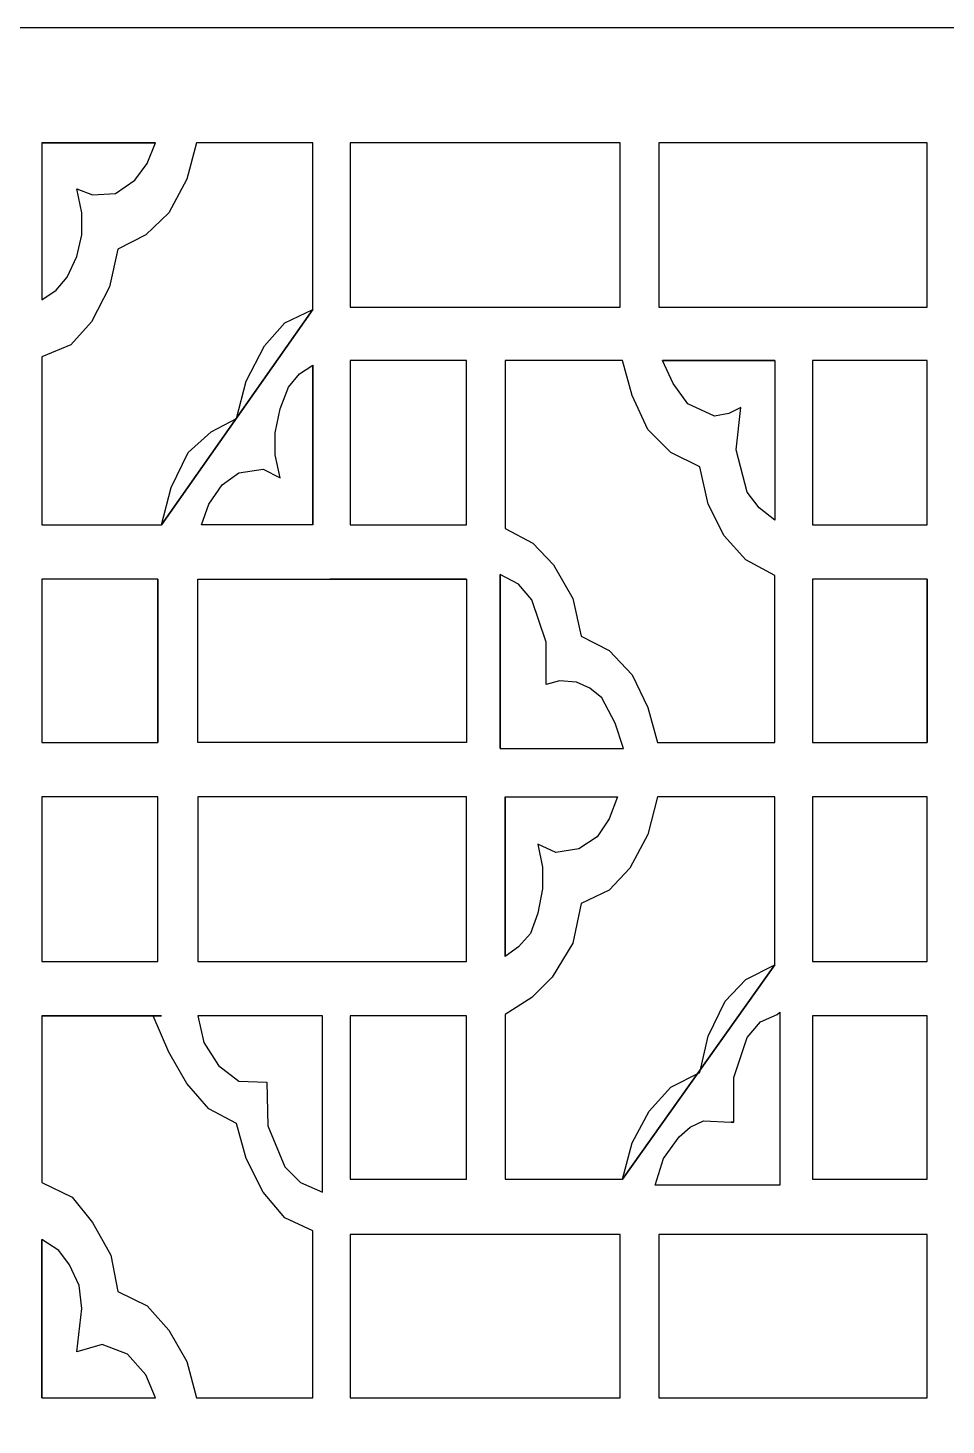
# Model space of a CAD drawing. Header units: centimetres. Extents: x 9.53 to 17.19, y 1.34 to 9.
# Drawn here: x 10.846 to 13.36, y 5.172 to 9.001 of the extents above; entities that cross this region are included whole.
import ezdxf

# ---------------------------------------------------------------- set-up
doc = ezdxf.new("R2010")
doc.units = ezdxf.units.CM
doc.header["$MEASUREMENT"] = 0
doc.layers.add('layer 1', color=7, linetype='Continuous')

msp = doc.modelspace()

# ---------------------------------------------------------------- linework, layer by layer
at = {"layer": 'layer 1', "color": 250, "lineweight": 30}
for points, knots in [([(17.19217, 9.00077), (17.19217, 9.00077), (17.19217, 1.34404), (17.19217, 1.34404), (17.19217, 1.34404), (17.19217, 1.34404), (9.53212, 1.34404), (9.53212, 1.34404), (9.53212, 1.34404), (9.53212, 1.34404), (9.53212, 9.00077), (9.53212, 9.00077), (9.53212, 9.00077), (9.53212, 9.00077), (17.19217, 9.00077), (17.19217, 9.00077)], [0, 0, 0, 0, 0.2, 0.2, 0.2, 0.2, 0.4, 0.4, 0.4, 0.4, 0.6, 0.6, 0.6, 0.6, 1, 1, 1, 1]), ([(11.2119, 7.63906), (11.2119, 7.63906), (10.88389, 7.63906), (10.88389, 7.63906), (10.88389, 7.63906), (10.88389, 7.63906), (10.88389, 8.09959), (10.88389, 8.09959), (10.88389, 8.09959), (10.88389, 8.09959), (10.96341, 8.13272), (10.96341, 8.13272), (10.96341, 8.13272), (10.96341, 8.13272), (11.01973, 8.19567), (11.01973, 8.19567), (11.01973, 8.19567), (11.01973, 8.19567), (11.06943, 8.29175), (11.06943, 8.29175), (11.06943, 8.29175), (11.06943, 8.29175), (11.09262, 8.39446), (11.09262, 8.39446), (11.09262, 8.39446), (11.09262, 8.39446), (11.16883, 8.43422), (11.16883, 8.43422), (11.16883, 8.43422), (11.16883, 8.43422), (11.23178, 8.49385), (11.23178, 8.49385), (11.23178, 8.49385), (11.23178, 8.49385), (11.28147, 8.58662), (11.28147, 8.58662), (11.28147, 8.58662), (11.28147, 8.58662), (11.30798, 8.68602), (11.30798, 8.68602), (11.30798, 8.68602), (11.30798, 8.68602), (11.62604, 8.68602), (11.62604, 8.68602), (11.62604, 8.68602), (11.62604, 8.68602), (11.62604, 8.2288), (11.62604, 8.2288), (11.62604, 8.2288), (11.62604, 8.2288), (11.2119, 7.63906), (11.2119, 7.63906)], [0, 0, 0, 0, 0.0714286, 0.0714286, 0.0714286, 0.0714286, 0.1428571, 0.1428571, 0.1428571, 0.1428571, 0.2142857, 0.2142857, 0.2142857, 0.2142857, 0.2857143, 0.2857143, 0.2857143, 0.2857143, 0.3571429, 0.3571429, 0.3571429, 0.3571429, 0.4285714, 0.4285714, 0.4285714, 0.4285714, 0.5, 0.5, 0.5, 0.5, 0.5714286, 0.5714286, 0.5714286, 0.5714286, 0.6428571, 0.6428571, 0.6428571, 0.6428571, 0.7142857, 0.7142857, 0.7142857, 0.7142857, 0.7857143, 0.7857143, 0.7857143, 0.7857143, 0.8571429, 0.8571429, 0.8571429, 0.8571429, 1, 1, 1, 1]), ([(11.19533, 8.68602), (11.19533, 8.68602), (11.17214, 8.62969), (11.17214, 8.62969), (11.17214, 8.62969), (11.17214, 8.62969), (11.13901, 8.58331), (11.13901, 8.58331), (11.13901, 8.58331), (11.13901, 8.58331), (11.086, 8.54686), (11.086, 8.54686), (11.086, 8.54686), (11.086, 8.54686), (11.02305, 8.54355), (11.02305, 8.54355), (11.02305, 8.54355), (11.02305, 8.54355), (10.97998, 8.56012), (10.97998, 8.56012), (10.97998, 8.56012), (10.97998, 8.56012), (10.99323, 8.49385), (10.99323, 8.49385), (10.99323, 8.49385), (10.99323, 8.49385), (10.99323, 8.43422), (10.99323, 8.43422), (10.99323, 8.43422), (10.99323, 8.43422), (10.97998, 8.37458), (10.97998, 8.37458), (10.97998, 8.37458), (10.97998, 8.37458), (10.95347, 8.31826), (10.95347, 8.31826), (10.95347, 8.31826), (10.95347, 8.31826), (10.92365, 8.28181), (10.92365, 8.28181), (10.92365, 8.28181), (10.92365, 8.28181), (10.88389, 8.25531), (10.88389, 8.25531), (10.88389, 8.25531), (10.88389, 8.25531), (10.88389, 8.68602), (10.88389, 8.68602), (10.88389, 8.68602), (10.88389, 8.68602), (11.19533, 8.68602), (11.19533, 8.68602)], [0, 0, 0, 0, 0.0714286, 0.0714286, 0.0714286, 0.0714286, 0.1428571, 0.1428571, 0.1428571, 0.1428571, 0.2142857, 0.2142857, 0.2142857, 0.2142857, 0.2857143, 0.2857143, 0.2857143, 0.2857143, 0.3571429, 0.3571429, 0.3571429, 0.3571429, 0.4285714, 0.4285714, 0.4285714, 0.4285714, 0.5, 0.5, 0.5, 0.5, 0.5714286, 0.5714286, 0.5714286, 0.5714286, 0.6428571, 0.6428571, 0.6428571, 0.6428571, 0.7142857, 0.7142857, 0.7142857, 0.7142857, 0.7857143, 0.7857143, 0.7857143, 0.7857143, 0.8571429, 0.8571429, 0.8571429, 0.8571429, 1, 1, 1, 1]), ([(10.88389, 8.68602), (10.88389, 8.68602), (11.19533, 8.68602), (11.19533, 8.68602), (11.19533, 8.68602), (11.19533, 8.68602), (10.88389, 8.68602), (10.88389, 8.68602)], [0, 0, 0, 0, 0.3333333, 0.3333333, 0.3333333, 0.3333333, 1, 1, 1, 1]), ([(12.46759, 8.23543), (12.46759, 8.23543), (11.72875, 8.23543), (11.72875, 8.23543), (11.72875, 8.23543), (11.72875, 8.23543), (11.72875, 8.68602), (11.72875, 8.68602), (11.72875, 8.68602), (11.72875, 8.68602), (12.09983, 8.68602), (12.09983, 8.68602), (12.09983, 8.68602), (12.09983, 8.68602), (12.46759, 8.68602), (12.46759, 8.68602), (12.46759, 8.68602), (12.46759, 8.68602), (12.46759, 8.23543), (12.46759, 8.23543)], [0, 0, 0, 0, 0.1666667, 0.1666667, 0.1666667, 0.1666667, 0.3333333, 0.3333333, 0.3333333, 0.3333333, 0.5, 0.5, 0.5, 0.5, 0.6666667, 0.6666667, 0.6666667, 0.6666667, 1, 1, 1, 1]), ([(12.57361, 8.68602), (12.57361, 8.68602), (12.94469, 8.68602), (12.94469, 8.68602), (12.94469, 8.68602), (12.94469, 8.68602), (13.30913, 8.68602), (13.30913, 8.68602), (13.30913, 8.68602), (13.30913, 8.68602), (13.30913, 8.23543), (13.30913, 8.23543), (13.30913, 8.23543), (13.30913, 8.23543), (12.57361, 8.23543), (12.57361, 8.23543), (12.57361, 8.23543), (12.57361, 8.23543), (12.57361, 8.68602), (12.57361, 8.68602)], [0, 0, 0, 0, 0.1666667, 0.1666667, 0.1666667, 0.1666667, 0.3333333, 0.3333333, 0.3333333, 0.3333333, 0.5, 0.5, 0.5, 0.5, 0.6666667, 0.6666667, 0.6666667, 0.6666667, 1, 1, 1, 1]), ([(11.62604, 8.2288), (11.62604, 8.2288), (11.54984, 8.19236), (11.54984, 8.19236), (11.54984, 8.19236), (11.54984, 8.19236), (11.49352, 8.1294), (11.49352, 8.1294), (11.49352, 8.1294), (11.49352, 8.1294), (11.44382, 8.03332), (11.44382, 8.03332), (11.44382, 8.03332), (11.44382, 8.03332), (11.41731, 7.93061), (11.41731, 7.93061), (11.41731, 7.93061), (11.41731, 7.93061), (11.34774, 7.89417), (11.34774, 7.89417), (11.34774, 7.89417), (11.34774, 7.89417), (11.28479, 7.83785), (11.28479, 7.83785), (11.28479, 7.83785), (11.28479, 7.83785), (11.2384, 7.74176), (11.2384, 7.74176), (11.2384, 7.74176), (11.2384, 7.74176), (11.2119, 7.63906), (11.2119, 7.63906), (11.2119, 7.63906), (11.2119, 7.63906), (11.62604, 8.2288), (11.62604, 8.2288)], [0, 0, 0, 0, 0.1, 0.1, 0.1, 0.1, 0.2, 0.2, 0.2, 0.2, 0.3, 0.3, 0.3, 0.3, 0.4, 0.4, 0.4, 0.4, 0.5, 0.5, 0.5, 0.5, 0.6, 0.6, 0.6, 0.6, 0.7, 0.7, 0.7, 0.7, 0.8, 0.8, 0.8, 0.8, 1, 1, 1, 1]), ([(11.72875, 7.63906), (11.72875, 7.63906), (11.72875, 8.08965), (11.72875, 8.08965), (11.72875, 8.08965), (11.72875, 8.08965), (12.04682, 8.08965), (12.04682, 8.08965), (12.04682, 8.08965), (12.04682, 8.08965), (12.04682, 7.63906), (12.04682, 7.63906), (12.04682, 7.63906), (12.04682, 7.63906), (11.72875, 7.63906), (11.72875, 7.63906)], [0, 0, 0, 0, 0.2, 0.2, 0.2, 0.2, 0.4, 0.4, 0.4, 0.4, 0.6, 0.6, 0.6, 0.6, 1, 1, 1, 1]), ([(12.15284, 7.62912), (12.15284, 7.62912), (12.15284, 8.08965), (12.15284, 8.08965), (12.15284, 8.08965), (12.15284, 8.08965), (12.47422, 8.08965), (12.47422, 8.08965), (12.47422, 8.08965), (12.47422, 8.08965), (12.50072, 7.99357), (12.50072, 7.99357), (12.50072, 7.99357), (12.50072, 7.99357), (12.54379, 7.9008), (12.54379, 7.9008), (12.54379, 7.9008), (12.54379, 7.9008), (12.60674, 7.83785), (12.60674, 7.83785), (12.60674, 7.83785), (12.60674, 7.83785), (12.68626, 7.79809), (12.68626, 7.79809), (12.68626, 7.79809), (12.68626, 7.79809), (12.70945, 7.69538), (12.70945, 7.69538), (12.70945, 7.69538), (12.70945, 7.69538), (12.75252, 7.60924), (12.75252, 7.60924), (12.75252, 7.60924), (12.75252, 7.60924), (12.81216, 7.54297), (12.81216, 7.54297), (12.81216, 7.54297), (12.81216, 7.54297), (12.89168, 7.4999), (12.89168, 7.4999), (12.89168, 7.4999), (12.89168, 7.4999), (12.89168, 7.04269), (12.89168, 7.04269), (12.89168, 7.04269), (12.89168, 7.04269), (12.5703, 7.04269), (12.5703, 7.04269), (12.5703, 7.04269), (12.5703, 7.04269), (12.54379, 7.13877), (12.54379, 7.13877), (12.54379, 7.13877), (12.54379, 7.13877), (12.50072, 7.22822), (12.50072, 7.22822), (12.50072, 7.22822), (12.50072, 7.22822), (12.43777, 7.29449), (12.43777, 7.29449), (12.43777, 7.29449), (12.43777, 7.29449), (12.36157, 7.33424), (12.36157, 7.33424), (12.36157, 7.33424), (12.36157, 7.33424), (12.33838, 7.43695), (12.33838, 7.43695), (12.33838, 7.43695), (12.33838, 7.43695), (12.28537, 7.52972), (12.28537, 7.52972), (12.28537, 7.52972), (12.28537, 7.52972), (12.22904, 7.58936), (12.22904, 7.58936), (12.22904, 7.58936), (12.22904, 7.58936), (12.15284, 7.62912), (12.15284, 7.62912)], [0, 0, 0, 0, 0.047619, 0.047619, 0.047619, 0.047619, 0.0952381, 0.0952381, 0.0952381, 0.0952381, 0.1428571, 0.1428571, 0.1428571, 0.1428571, 0.1904762, 0.1904762, 0.1904762, 0.1904762, 0.2380952, 0.2380952, 0.2380952, 0.2380952, 0.2857143, 0.2857143, 0.2857143, 0.2857143, 0.3333333, 0.3333333, 0.3333333, 0.3333333, 0.3809524, 0.3809524, 0.3809524, 0.3809524, 0.4285714, 0.4285714, 0.4285714, 0.4285714, 0.4761905, 0.4761905, 0.4761905, 0.4761905, 0.5238095, 0.5238095, 0.5238095, 0.5238095, 0.5714286, 0.5714286, 0.5714286, 0.5714286, 0.6190476, 0.6190476, 0.6190476, 0.6190476, 0.6666667, 0.6666667, 0.6666667, 0.6666667, 0.7142857, 0.7142857, 0.7142857, 0.7142857, 0.7619048, 0.7619048, 0.7619048, 0.7619048, 0.8095238, 0.8095238, 0.8095238, 0.8095238, 0.8571429, 0.8571429, 0.8571429, 0.8571429, 0.9047619, 0.9047619, 0.9047619, 0.9047619, 1, 1, 1, 1]), ([(12.58355, 8.08965), (12.58355, 8.08965), (12.61337, 8.0267), (12.61337, 8.0267), (12.61337, 8.0267), (12.61337, 8.0267), (12.65313, 7.97037), (12.65313, 7.97037), (12.65313, 7.97037), (12.65313, 7.97037), (12.72602, 7.93724), (12.72602, 7.93724), (12.72602, 7.93724), (12.72602, 7.93724), (12.76577, 7.94387), (12.76577, 7.94387), (12.76577, 7.94387), (12.76577, 7.94387), (12.79891, 7.96043), (12.79891, 7.96043), (12.79891, 7.96043), (12.79891, 7.96043), (12.78565, 7.84447), (12.78565, 7.84447), (12.78565, 7.84447), (12.78565, 7.84447), (12.81547, 7.72851), (12.81547, 7.72851), (12.81547, 7.72851), (12.81547, 7.72851), (12.8486, 7.68544), (12.8486, 7.68544), (12.8486, 7.68544), (12.8486, 7.68544), (12.89168, 7.65231), (12.89168, 7.65231), (12.89168, 7.65231), (12.89168, 7.65231), (12.89168, 8.08965), (12.89168, 8.08965), (12.89168, 8.08965), (12.89168, 8.08965), (12.58355, 8.08965), (12.58355, 8.08965), (12.58355, 8.08965), (12.58355, 8.08965), (12.89168, 8.08965), (12.89168, 8.08965), (12.89168, 8.08965), (12.89168, 8.08965), (12.58355, 8.08965), (12.58355, 8.08965)], [0, 0, 0, 0, 0.0714286, 0.0714286, 0.0714286, 0.0714286, 0.1428571, 0.1428571, 0.1428571, 0.1428571, 0.2142857, 0.2142857, 0.2142857, 0.2142857, 0.2857143, 0.2857143, 0.2857143, 0.2857143, 0.3571429, 0.3571429, 0.3571429, 0.3571429, 0.4285714, 0.4285714, 0.4285714, 0.4285714, 0.5, 0.5, 0.5, 0.5, 0.5714286, 0.5714286, 0.5714286, 0.5714286, 0.6428571, 0.6428571, 0.6428571, 0.6428571, 0.7142857, 0.7142857, 0.7142857, 0.7142857, 0.7857143, 0.7857143, 0.7857143, 0.7857143, 0.8571429, 0.8571429, 0.8571429, 0.8571429, 1, 1, 1, 1]), ([(13.30913, 8.08965), (13.30913, 8.08965), (13.30913, 7.63906), (13.30913, 7.63906), (13.30913, 7.63906), (13.30913, 7.63906), (12.99438, 7.63906), (12.99438, 7.63906), (12.99438, 7.63906), (12.99438, 7.63906), (12.99438, 8.08965), (12.99438, 8.08965), (12.99438, 8.08965), (12.99438, 8.08965), (13.30913, 8.08965), (13.30913, 8.08965)], [0, 0, 0, 0, 0.2, 0.2, 0.2, 0.2, 0.4, 0.4, 0.4, 0.4, 0.6, 0.6, 0.6, 0.6, 1, 1, 1, 1]), ([(11.62604, 8.07639), (11.62604, 8.07639), (11.5896, 8.0532), (11.5896, 8.0532), (11.5896, 8.0532), (11.5896, 8.0532), (11.55978, 8.01676), (11.55978, 8.01676), (11.55978, 8.01676), (11.55978, 8.01676), (11.53659, 7.95712), (11.53659, 7.95712), (11.53659, 7.95712), (11.53659, 7.95712), (11.52334, 7.89086), (11.52334, 7.89086), (11.52334, 7.89086), (11.52334, 7.89086), (11.52334, 7.83122), (11.52334, 7.83122), (11.52334, 7.83122), (11.52334, 7.83122), (11.53659, 7.76827), (11.53659, 7.76827), (11.53659, 7.76827), (11.53659, 7.76827), (11.4902, 7.79146), (11.4902, 7.79146), (11.4902, 7.79146), (11.4902, 7.79146), (11.42394, 7.78152), (11.42394, 7.78152), (11.42394, 7.78152), (11.42394, 7.78152), (11.37756, 7.74839), (11.37756, 7.74839), (11.37756, 7.74839), (11.37756, 7.74839), (11.34111, 7.69538), (11.34111, 7.69538), (11.34111, 7.69538), (11.34111, 7.69538), (11.32123, 7.63906), (11.32123, 7.63906), (11.32123, 7.63906), (11.32123, 7.63906), (11.62604, 7.63906), (11.62604, 7.63906), (11.62604, 7.63906), (11.62604, 7.63906), (11.62604, 8.07639), (11.62604, 8.07639), (11.62604, 8.07639), (11.62604, 8.07639), (11.62604, 7.63906), (11.62604, 7.63906), (11.62604, 7.63906), (11.62604, 7.63906), (11.62604, 8.07639), (11.62604, 8.07639)], [0, 0, 0, 0, 0.0625, 0.0625, 0.0625, 0.0625, 0.125, 0.125, 0.125, 0.125, 0.1875, 0.1875, 0.1875, 0.1875, 0.25, 0.25, 0.25, 0.25, 0.3125, 0.3125, 0.3125, 0.3125, 0.375, 0.375, 0.375, 0.375, 0.4375, 0.4375, 0.4375, 0.4375, 0.5, 0.5, 0.5, 0.5, 0.5625, 0.5625, 0.5625, 0.5625, 0.625, 0.625, 0.625, 0.625, 0.6875, 0.6875, 0.6875, 0.6875, 0.75, 0.75, 0.75, 0.75, 0.8125, 0.8125, 0.8125, 0.8125, 0.875, 0.875, 0.875, 0.875, 1, 1, 1, 1]), ([(11.20196, 7.04269), (11.20196, 7.04269), (10.88389, 7.04269), (10.88389, 7.04269), (10.88389, 7.04269), (10.88389, 7.04269), (10.88389, 7.48996), (10.88389, 7.48996), (10.88389, 7.48996), (10.88389, 7.48996), (11.20196, 7.48996), (11.20196, 7.48996), (11.20196, 7.48996), (11.20196, 7.48996), (11.20196, 7.04269), (11.20196, 7.04269)], [0, 0, 0, 0, 0.2, 0.2, 0.2, 0.2, 0.4, 0.4, 0.4, 0.4, 0.6, 0.6, 0.6, 0.6, 1, 1, 1, 1]), ([(11.20196, 7.48996), (11.20196, 7.48996), (11.20196, 7.04269), (11.20196, 7.04269), (11.20196, 7.04269), (11.20196, 7.04269), (11.20196, 7.48996), (11.20196, 7.48996)], [0, 0, 0, 0, 0.3333333, 0.3333333, 0.3333333, 0.3333333, 1, 1, 1, 1]), ([(11.67243, 7.48996), (11.67243, 7.48996), (11.31129, 7.48996), (11.31129, 7.48996), (11.31129, 7.48996), (11.31129, 7.48996), (11.31129, 7.04269), (11.31129, 7.04269), (11.31129, 7.04269), (11.31129, 7.04269), (12.04682, 7.04269), (12.04682, 7.04269), (12.04682, 7.04269), (12.04682, 7.04269), (12.04682, 7.48996), (12.04682, 7.48996), (12.04682, 7.48996), (12.04682, 7.48996), (11.67243, 7.48996), (11.67243, 7.48996), (11.67243, 7.48996), (11.67243, 7.48996), (11.68237, 7.48996), (11.68237, 7.48996), (11.68237, 7.48996), (11.68237, 7.48996), (11.67243, 7.48996), (11.67243, 7.48996)], [0, 0, 0, 0, 0.125, 0.125, 0.125, 0.125, 0.25, 0.25, 0.25, 0.25, 0.375, 0.375, 0.375, 0.375, 0.5, 0.5, 0.5, 0.5, 0.625, 0.625, 0.625, 0.625, 0.75, 0.75, 0.75, 0.75, 1, 1, 1, 1]), ([(11.68237, 7.48996), (11.68237, 7.48996), (12.04682, 7.48996), (12.04682, 7.48996), (12.04682, 7.48996), (12.04682, 7.48996), (11.68237, 7.48996), (11.68237, 7.48996)], [0, 0, 0, 0, 0.3333333, 0.3333333, 0.3333333, 0.3333333, 1, 1, 1, 1]), ([(12.13959, 7.50322), (12.13959, 7.50322), (12.18928, 7.47671), (12.18928, 7.47671), (12.18928, 7.47671), (12.18928, 7.47671), (12.22573, 7.43364), (12.22573, 7.43364), (12.22573, 7.43364), (12.22573, 7.43364), (12.26549, 7.31768), (12.26549, 7.31768), (12.26549, 7.31768), (12.26549, 7.31768), (12.26549, 7.20172), (12.26549, 7.20172), (12.26549, 7.20172), (12.26549, 7.20172), (12.30193, 7.21166), (12.30193, 7.21166), (12.30193, 7.21166), (12.30193, 7.21166), (12.34832, 7.20834), (12.34832, 7.20834), (12.34832, 7.20834), (12.34832, 7.20834), (12.38476, 7.19178), (12.38476, 7.19178), (12.38476, 7.19178), (12.38476, 7.19178), (12.41789, 7.16527), (12.41789, 7.16527), (12.41789, 7.16527), (12.41789, 7.16527), (12.45434, 7.0957), (12.45434, 7.0957), (12.45434, 7.0957), (12.45434, 7.0957), (12.47753, 7.02612), (12.47753, 7.02612), (12.47753, 7.02612), (12.47753, 7.02612), (12.13959, 7.02612), (12.13959, 7.02612), (12.13959, 7.02612), (12.13959, 7.02612), (12.13959, 7.50322), (12.13959, 7.50322)], [0, 0, 0, 0, 0.0769231, 0.0769231, 0.0769231, 0.0769231, 0.1538462, 0.1538462, 0.1538462, 0.1538462, 0.2307692, 0.2307692, 0.2307692, 0.2307692, 0.3076923, 0.3076923, 0.3076923, 0.3076923, 0.3846154, 0.3846154, 0.3846154, 0.3846154, 0.4615385, 0.4615385, 0.4615385, 0.4615385, 0.5384615, 0.5384615, 0.5384615, 0.5384615, 0.6153846, 0.6153846, 0.6153846, 0.6153846, 0.6923077, 0.6923077, 0.6923077, 0.6923077, 0.7692308, 0.7692308, 0.7692308, 0.7692308, 0.8461538, 0.8461538, 0.8461538, 0.8461538, 1, 1, 1, 1]), ([(12.13959, 7.02612), (12.13959, 7.02612), (12.13959, 7.50322), (12.13959, 7.50322), (12.13959, 7.50322), (12.13959, 7.50322), (12.13959, 7.02612), (12.13959, 7.02612)], [0, 0, 0, 0, 0.3333333, 0.3333333, 0.3333333, 0.3333333, 1, 1, 1, 1]), ([(13.30913, 7.04269), (13.30913, 7.04269), (12.99438, 7.04269), (12.99438, 7.04269), (12.99438, 7.04269), (12.99438, 7.04269), (12.99438, 7.48996), (12.99438, 7.48996), (12.99438, 7.48996), (12.99438, 7.48996), (13.30913, 7.48996), (13.30913, 7.48996), (13.30913, 7.48996), (13.30913, 7.48996), (13.30913, 7.04269), (13.30913, 7.04269)], [0, 0, 0, 0, 0.2, 0.2, 0.2, 0.2, 0.4, 0.4, 0.4, 0.4, 0.6, 0.6, 0.6, 0.6, 1, 1, 1, 1]), ([(13.30913, 7.48996), (13.30913, 7.48996), (13.30913, 7.04269), (13.30913, 7.04269), (13.30913, 7.04269), (13.30913, 7.04269), (13.30913, 7.48996), (13.30913, 7.48996)], [0, 0, 0, 0, 0.3333333, 0.3333333, 0.3333333, 0.3333333, 1, 1, 1, 1]), ([(11.20196, 6.443), (11.20196, 6.443), (10.88389, 6.443), (10.88389, 6.443), (10.88389, 6.443), (10.88389, 6.443), (10.88389, 6.89359), (10.88389, 6.89359), (10.88389, 6.89359), (10.88389, 6.89359), (11.20196, 6.89359), (11.20196, 6.89359), (11.20196, 6.89359), (11.20196, 6.89359), (11.20196, 6.443), (11.20196, 6.443)], [0, 0, 0, 0, 0.2, 0.2, 0.2, 0.2, 0.4, 0.4, 0.4, 0.4, 0.6, 0.6, 0.6, 0.6, 1, 1, 1, 1]), ([(11.31129, 6.89359), (11.31129, 6.89359), (12.04682, 6.89359), (12.04682, 6.89359), (12.04682, 6.89359), (12.04682, 6.89359), (12.04682, 6.443), (12.04682, 6.443), (12.04682, 6.443), (12.04682, 6.443), (11.31129, 6.443), (11.31129, 6.443), (11.31129, 6.443), (11.31129, 6.443), (11.31129, 6.89359), (11.31129, 6.89359)], [0, 0, 0, 0, 0.2, 0.2, 0.2, 0.2, 0.4, 0.4, 0.4, 0.4, 0.6, 0.6, 0.6, 0.6, 1, 1, 1, 1]), ([(12.47422, 5.84663), (12.47422, 5.84663), (12.15284, 5.84663), (12.15284, 5.84663), (12.15284, 5.84663), (12.15284, 5.84663), (12.15284, 6.29722), (12.15284, 6.29722), (12.15284, 6.29722), (12.15284, 6.29722), (12.22573, 6.34361), (12.22573, 6.34361), (12.22573, 6.34361), (12.22573, 6.34361), (12.28205, 6.39993), (12.28205, 6.39993), (12.28205, 6.39993), (12.28205, 6.39993), (12.33838, 6.4927), (12.33838, 6.4927), (12.33838, 6.4927), (12.33838, 6.4927), (12.36157, 6.60203), (12.36157, 6.60203), (12.36157, 6.60203), (12.36157, 6.60203), (12.43777, 6.63848), (12.43777, 6.63848), (12.43777, 6.63848), (12.43777, 6.63848), (12.49409, 6.69812), (12.49409, 6.69812), (12.49409, 6.69812), (12.49409, 6.69812), (12.54379, 6.79089), (12.54379, 6.79089), (12.54379, 6.79089), (12.54379, 6.79089), (12.5703, 6.89359), (12.5703, 6.89359), (12.5703, 6.89359), (12.5703, 6.89359), (12.89168, 6.89359), (12.89168, 6.89359), (12.89168, 6.89359), (12.89168, 6.89359), (12.89168, 6.43306), (12.89168, 6.43306), (12.89168, 6.43306), (12.89168, 6.43306), (12.47422, 5.84663), (12.47422, 5.84663)], [0, 0, 0, 0, 0.0714286, 0.0714286, 0.0714286, 0.0714286, 0.1428571, 0.1428571, 0.1428571, 0.1428571, 0.2142857, 0.2142857, 0.2142857, 0.2142857, 0.2857143, 0.2857143, 0.2857143, 0.2857143, 0.3571429, 0.3571429, 0.3571429, 0.3571429, 0.4285714, 0.4285714, 0.4285714, 0.4285714, 0.5, 0.5, 0.5, 0.5, 0.5714286, 0.5714286, 0.5714286, 0.5714286, 0.6428571, 0.6428571, 0.6428571, 0.6428571, 0.7142857, 0.7142857, 0.7142857, 0.7142857, 0.7857143, 0.7857143, 0.7857143, 0.7857143, 0.8571429, 0.8571429, 0.8571429, 0.8571429, 1, 1, 1, 1]), ([(12.15284, 6.45626), (12.15284, 6.45626), (12.18928, 6.48276), (12.18928, 6.48276), (12.18928, 6.48276), (12.18928, 6.48276), (12.22241, 6.51921), (12.22241, 6.51921), (12.22241, 6.51921), (12.22241, 6.51921), (12.24229, 6.57553), (12.24229, 6.57553), (12.24229, 6.57553), (12.24229, 6.57553), (12.25555, 6.64179), (12.25555, 6.64179), (12.25555, 6.64179), (12.25555, 6.64179), (12.25555, 6.70143), (12.25555, 6.70143), (12.25555, 6.70143), (12.25555, 6.70143), (12.24229, 6.76438), (12.24229, 6.76438), (12.24229, 6.76438), (12.24229, 6.76438), (12.29199, 6.74119), (12.29199, 6.74119), (12.29199, 6.74119), (12.29199, 6.74119), (12.35494, 6.75113), (12.35494, 6.75113), (12.35494, 6.75113), (12.35494, 6.75113), (12.40464, 6.78426), (12.40464, 6.78426), (12.40464, 6.78426), (12.40464, 6.78426), (12.43777, 6.83396), (12.43777, 6.83396), (12.43777, 6.83396), (12.43777, 6.83396), (12.46096, 6.89359), (12.46096, 6.89359), (12.46096, 6.89359), (12.46096, 6.89359), (12.15284, 6.89359), (12.15284, 6.89359), (12.15284, 6.89359), (12.15284, 6.89359), (12.15284, 6.45626), (12.15284, 6.45626), (12.15284, 6.45626), (12.15284, 6.45626), (12.15284, 6.89359), (12.15284, 6.89359), (12.15284, 6.89359), (12.15284, 6.89359), (12.15284, 6.45626), (12.15284, 6.45626)], [0, 0, 0, 0, 0.0625, 0.0625, 0.0625, 0.0625, 0.125, 0.125, 0.125, 0.125, 0.1875, 0.1875, 0.1875, 0.1875, 0.25, 0.25, 0.25, 0.25, 0.3125, 0.3125, 0.3125, 0.3125, 0.375, 0.375, 0.375, 0.375, 0.4375, 0.4375, 0.4375, 0.4375, 0.5, 0.5, 0.5, 0.5, 0.5625, 0.5625, 0.5625, 0.5625, 0.625, 0.625, 0.625, 0.625, 0.6875, 0.6875, 0.6875, 0.6875, 0.75, 0.75, 0.75, 0.75, 0.8125, 0.8125, 0.8125, 0.8125, 0.875, 0.875, 0.875, 0.875, 1, 1, 1, 1]), ([(13.30913, 6.443), (13.30913, 6.443), (12.99438, 6.443), (12.99438, 6.443), (12.99438, 6.443), (12.99438, 6.443), (12.99438, 6.89359), (12.99438, 6.89359), (12.99438, 6.89359), (12.99438, 6.89359), (13.30913, 6.89359), (13.30913, 6.89359), (13.30913, 6.89359), (13.30913, 6.89359), (13.30913, 6.443), (13.30913, 6.443)], [0, 0, 0, 0, 0.2, 0.2, 0.2, 0.2, 0.4, 0.4, 0.4, 0.4, 0.6, 0.6, 0.6, 0.6, 1, 1, 1, 1]), ([(12.89168, 6.43306), (12.89168, 6.43306), (12.81216, 6.3933), (12.81216, 6.3933), (12.81216, 6.3933), (12.81216, 6.3933), (12.75584, 6.33367), (12.75584, 6.33367), (12.75584, 6.33367), (12.75584, 6.33367), (12.70945, 6.23759), (12.70945, 6.23759), (12.70945, 6.23759), (12.70945, 6.23759), (12.68626, 6.13819), (12.68626, 6.13819), (12.68626, 6.13819), (12.68626, 6.13819), (12.60674, 6.09843), (12.60674, 6.09843), (12.60674, 6.09843), (12.60674, 6.09843), (12.54711, 6.03217), (12.54711, 6.03217), (12.54711, 6.03217), (12.54711, 6.03217), (12.50072, 5.94603), (12.50072, 5.94603), (12.50072, 5.94603), (12.50072, 5.94603), (12.47422, 5.84663), (12.47422, 5.84663), (12.47422, 5.84663), (12.47422, 5.84663), (12.89168, 6.43306), (12.89168, 6.43306)], [0, 0, 0, 0, 0.1, 0.1, 0.1, 0.1, 0.2, 0.2, 0.2, 0.2, 0.3, 0.3, 0.3, 0.3, 0.4, 0.4, 0.4, 0.4, 0.5, 0.5, 0.5, 0.5, 0.6, 0.6, 0.6, 0.6, 0.7, 0.7, 0.7, 0.7, 0.8, 0.8, 0.8, 0.8, 1, 1, 1, 1]), ([(11.18871, 6.29391), (11.18871, 6.29391), (11.23178, 6.19451), (11.23178, 6.19451), (11.23178, 6.19451), (11.23178, 6.19451), (11.28147, 6.10837), (11.28147, 6.10837), (11.28147, 6.10837), (11.28147, 6.10837), (11.34111, 6.0388), (11.34111, 6.0388), (11.34111, 6.0388), (11.34111, 6.0388), (11.41731, 5.99904), (11.41731, 5.99904), (11.41731, 5.99904), (11.41731, 5.99904), (11.44382, 5.90296), (11.44382, 5.90296), (11.44382, 5.90296), (11.44382, 5.90296), (11.4902, 5.81019), (11.4902, 5.81019), (11.4902, 5.81019), (11.4902, 5.81019), (11.54984, 5.74061), (11.54984, 5.74061), (11.54984, 5.74061), (11.54984, 5.74061), (11.62604, 5.70417), (11.62604, 5.70417), (11.62604, 5.70417), (11.62604, 5.70417), (11.62604, 5.24695), (11.62604, 5.24695), (11.62604, 5.24695), (11.62604, 5.24695), (11.30798, 5.24695), (11.30798, 5.24695), (11.30798, 5.24695), (11.30798, 5.24695), (11.28147, 5.34634), (11.28147, 5.34634), (11.28147, 5.34634), (11.28147, 5.34634), (11.23178, 5.43249), (11.23178, 5.43249), (11.23178, 5.43249), (11.23178, 5.43249), (11.17214, 5.49875), (11.17214, 5.49875), (11.17214, 5.49875), (11.17214, 5.49875), (11.09262, 5.53851), (11.09262, 5.53851), (11.09262, 5.53851), (11.09262, 5.53851), (11.07274, 5.6379), (11.07274, 5.6379), (11.07274, 5.6379), (11.07274, 5.6379), (11.02305, 5.72736), (11.02305, 5.72736), (11.02305, 5.72736), (11.02305, 5.72736), (10.96672, 5.79693), (10.96672, 5.79693), (10.96672, 5.79693), (10.96672, 5.79693), (10.88389, 5.83669), (10.88389, 5.83669), (10.88389, 5.83669), (10.88389, 5.83669), (10.88389, 6.29391), (10.88389, 6.29391), (10.88389, 6.29391), (10.88389, 6.29391), (11.18871, 6.29391), (11.18871, 6.29391)], [0, 0, 0, 0, 0.047619, 0.047619, 0.047619, 0.047619, 0.0952381, 0.0952381, 0.0952381, 0.0952381, 0.1428571, 0.1428571, 0.1428571, 0.1428571, 0.1904762, 0.1904762, 0.1904762, 0.1904762, 0.2380952, 0.2380952, 0.2380952, 0.2380952, 0.2857143, 0.2857143, 0.2857143, 0.2857143, 0.3333333, 0.3333333, 0.3333333, 0.3333333, 0.3809524, 0.3809524, 0.3809524, 0.3809524, 0.4285714, 0.4285714, 0.4285714, 0.4285714, 0.4761905, 0.4761905, 0.4761905, 0.4761905, 0.5238095, 0.5238095, 0.5238095, 0.5238095, 0.5714286, 0.5714286, 0.5714286, 0.5714286, 0.6190476, 0.6190476, 0.6190476, 0.6190476, 0.6666667, 0.6666667, 0.6666667, 0.6666667, 0.7142857, 0.7142857, 0.7142857, 0.7142857, 0.7619048, 0.7619048, 0.7619048, 0.7619048, 0.8095238, 0.8095238, 0.8095238, 0.8095238, 0.8571429, 0.8571429, 0.8571429, 0.8571429, 0.9047619, 0.9047619, 0.9047619, 0.9047619, 1, 1, 1, 1]), ([(10.88389, 6.29391), (10.88389, 6.29391), (11.2119, 6.29391), (11.2119, 6.29391), (11.2119, 6.29391), (11.2119, 6.29391), (10.88389, 6.29391), (10.88389, 6.29391)], [0, 0, 0, 0, 0.3333333, 0.3333333, 0.3333333, 0.3333333, 1, 1, 1, 1]), ([(11.31129, 6.29391), (11.31129, 6.29391), (11.65255, 6.29391), (11.65255, 6.29391), (11.65255, 6.29391), (11.65255, 6.29391), (11.65255, 5.81019), (11.65255, 5.81019), (11.65255, 5.81019), (11.65255, 5.81019), (11.59291, 5.83669), (11.59291, 5.83669), (11.59291, 5.83669), (11.59291, 5.83669), (11.54984, 5.87976), (11.54984, 5.87976), (11.54984, 5.87976), (11.54984, 5.87976), (11.50346, 5.99241), (11.50346, 5.99241), (11.50346, 5.99241), (11.50346, 5.99241), (11.50014, 6.11169), (11.50014, 6.11169), (11.50014, 6.11169), (11.50014, 6.11169), (11.42394, 6.115), (11.42394, 6.115), (11.42394, 6.115), (11.42394, 6.115), (11.36762, 6.15807), (11.36762, 6.15807), (11.36762, 6.15807), (11.36762, 6.15807), (11.32786, 6.22102), (11.32786, 6.22102), (11.32786, 6.22102), (11.32786, 6.22102), (11.31129, 6.29391), (11.31129, 6.29391)], [0, 0, 0, 0, 0.0909091, 0.0909091, 0.0909091, 0.0909091, 0.1818182, 0.1818182, 0.1818182, 0.1818182, 0.2727273, 0.2727273, 0.2727273, 0.2727273, 0.3636364, 0.3636364, 0.3636364, 0.3636364, 0.4545455, 0.4545455, 0.4545455, 0.4545455, 0.5454545, 0.5454545, 0.5454545, 0.5454545, 0.6363636, 0.6363636, 0.6363636, 0.6363636, 0.7272727, 0.7272727, 0.7272727, 0.7272727, 0.8181818, 0.8181818, 0.8181818, 0.8181818, 1, 1, 1, 1]), ([(12.04682, 6.29391), (12.04682, 6.29391), (12.04682, 5.84663), (12.04682, 5.84663), (12.04682, 5.84663), (12.04682, 5.84663), (11.72875, 5.84663), (11.72875, 5.84663), (11.72875, 5.84663), (11.72875, 5.84663), (11.72875, 6.29391), (11.72875, 6.29391), (11.72875, 6.29391), (11.72875, 6.29391), (12.04682, 6.29391), (12.04682, 6.29391)], [0, 0, 0, 0, 0.2, 0.2, 0.2, 0.2, 0.4, 0.4, 0.4, 0.4, 0.6, 0.6, 0.6, 0.6, 1, 1, 1, 1]), ([(12.7724, 6.00235), (12.7724, 6.00235), (12.6962, 6.00566), (12.6962, 6.00566), (12.6962, 6.00566), (12.6962, 6.00566), (12.65975, 5.9891), (12.65975, 5.9891), (12.65975, 5.9891), (12.65975, 5.9891), (12.62993, 5.96259), (12.62993, 5.96259), (12.62993, 5.96259), (12.62993, 5.96259), (12.58686, 5.90296), (12.58686, 5.90296), (12.58686, 5.90296), (12.58686, 5.90296), (12.56367, 5.83007), (12.56367, 5.83007), (12.56367, 5.83007), (12.56367, 5.83007), (12.90493, 5.83007), (12.90493, 5.83007), (12.90493, 5.83007), (12.90493, 5.83007), (12.90493, 6.30385), (12.90493, 6.30385), (12.90493, 6.30385), (12.90493, 6.30385), (12.8983, 6.29722), (12.8983, 6.29722), (12.8983, 6.29722), (12.8983, 6.29722), (12.85192, 6.27734), (12.85192, 6.27734), (12.85192, 6.27734), (12.85192, 6.27734), (12.81547, 6.23427), (12.81547, 6.23427), (12.81547, 6.23427), (12.81547, 6.23427), (12.77903, 6.12494), (12.77903, 6.12494), (12.77903, 6.12494), (12.77903, 6.12494), (12.77903, 6.00235), (12.77903, 6.00235), (12.77903, 6.00235), (12.77903, 6.00235), (12.7724, 6.00235), (12.7724, 6.00235), (12.7724, 6.00235), (12.7724, 6.00235), (12.77903, 6.00235), (12.77903, 6.00235), (12.77903, 6.00235), (12.77903, 6.00235), (12.77903, 6.00235), (12.77903, 6.00235), (12.77903, 6.00235), (12.77903, 6.00235), (12.7724, 6.00235), (12.7724, 6.00235)], [0, 0, 0, 0, 0.0588235, 0.0588235, 0.0588235, 0.0588235, 0.1176471, 0.1176471, 0.1176471, 0.1176471, 0.1764706, 0.1764706, 0.1764706, 0.1764706, 0.2352941, 0.2352941, 0.2352941, 0.2352941, 0.2941176, 0.2941176, 0.2941176, 0.2941176, 0.3529412, 0.3529412, 0.3529412, 0.3529412, 0.4117647, 0.4117647, 0.4117647, 0.4117647, 0.4705882, 0.4705882, 0.4705882, 0.4705882, 0.5294118, 0.5294118, 0.5294118, 0.5294118, 0.5882353, 0.5882353, 0.5882353, 0.5882353, 0.6470588, 0.6470588, 0.6470588, 0.6470588, 0.7058824, 0.7058824, 0.7058824, 0.7058824, 0.7647059, 0.7647059, 0.7647059, 0.7647059, 0.8235294, 0.8235294, 0.8235294, 0.8235294, 0.8823529, 0.8823529, 0.8823529, 0.8823529, 1, 1, 1, 1]), ([(13.30913, 6.29391), (13.30913, 6.29391), (13.30913, 5.84663), (13.30913, 5.84663), (13.30913, 5.84663), (13.30913, 5.84663), (12.99438, 5.84663), (12.99438, 5.84663), (12.99438, 5.84663), (12.99438, 5.84663), (12.99438, 6.29391), (12.99438, 6.29391), (12.99438, 6.29391), (12.99438, 6.29391), (13.30913, 6.29391), (13.30913, 6.29391)], [0, 0, 0, 0, 0.2, 0.2, 0.2, 0.2, 0.4, 0.4, 0.4, 0.4, 0.6, 0.6, 0.6, 0.6, 1, 1, 1, 1]), ([(10.88389, 5.24695), (10.88389, 5.24695), (10.88389, 5.68097), (10.88389, 5.68097), (10.88389, 5.68097), (10.88389, 5.68097), (10.88389, 5.24695), (10.88389, 5.24695)], [0, 0, 0, 0, 0.3333333, 0.3333333, 0.3333333, 0.3333333, 1, 1, 1, 1]), ([(10.88389, 5.68097), (10.88389, 5.68097), (10.93028, 5.65116), (10.93028, 5.65116), (10.93028, 5.65116), (10.93028, 5.65116), (10.9601, 5.6114), (10.9601, 5.6114), (10.9601, 5.6114), (10.9601, 5.6114), (10.9866, 5.55507), (10.9866, 5.55507), (10.9866, 5.55507), (10.9866, 5.55507), (10.99323, 5.49212), (10.99323, 5.49212), (10.99323, 5.49212), (10.99323, 5.49212), (10.97998, 5.37285), (10.97998, 5.37285), (10.97998, 5.37285), (10.97998, 5.37285), (11.04955, 5.39273), (11.04955, 5.39273), (11.04955, 5.39273), (11.04955, 5.39273), (11.11913, 5.36622), (11.11913, 5.36622), (11.11913, 5.36622), (11.11913, 5.36622), (11.16883, 5.3099), (11.16883, 5.3099), (11.16883, 5.3099), (11.16883, 5.3099), (11.19533, 5.24695), (11.19533, 5.24695), (11.19533, 5.24695), (11.19533, 5.24695), (10.88389, 5.24695), (10.88389, 5.24695), (10.88389, 5.24695), (10.88389, 5.24695), (10.88389, 5.68097), (10.88389, 5.68097)], [0, 0, 0, 0, 0.0833333, 0.0833333, 0.0833333, 0.0833333, 0.1666667, 0.1666667, 0.1666667, 0.1666667, 0.25, 0.25, 0.25, 0.25, 0.3333333, 0.3333333, 0.3333333, 0.3333333, 0.4166667, 0.4166667, 0.4166667, 0.4166667, 0.5, 0.5, 0.5, 0.5, 0.5833333, 0.5833333, 0.5833333, 0.5833333, 0.6666667, 0.6666667, 0.6666667, 0.6666667, 0.75, 0.75, 0.75, 0.75, 0.8333333, 0.8333333, 0.8333333, 0.8333333, 1, 1, 1, 1]), ([(12.46759, 5.69423), (12.46759, 5.69423), (12.46759, 5.24695), (12.46759, 5.24695), (12.46759, 5.24695), (12.46759, 5.24695), (11.72875, 5.24695), (11.72875, 5.24695), (11.72875, 5.24695), (11.72875, 5.24695), (11.72875, 5.69423), (11.72875, 5.69423), (11.72875, 5.69423), (11.72875, 5.69423), (12.46759, 5.69423), (12.46759, 5.69423)], [0, 0, 0, 0, 0.2, 0.2, 0.2, 0.2, 0.4, 0.4, 0.4, 0.4, 0.6, 0.6, 0.6, 0.6, 1, 1, 1, 1]), ([(13.30913, 5.69423), (13.30913, 5.69423), (13.30913, 5.24695), (13.30913, 5.24695), (13.30913, 5.24695), (13.30913, 5.24695), (12.57361, 5.24695), (12.57361, 5.24695), (12.57361, 5.24695), (12.57361, 5.24695), (12.57361, 5.69423), (12.57361, 5.69423), (12.57361, 5.69423), (12.57361, 5.69423), (13.30913, 5.69423), (13.30913, 5.69423)], [0, 0, 0, 0, 0.2, 0.2, 0.2, 0.2, 0.4, 0.4, 0.4, 0.4, 0.6, 0.6, 0.6, 0.6, 1, 1, 1, 1])]:
    msp.add_open_spline(points, degree=3, knots=knots, dxfattribs=at)

doc.saveas('drawing.dxf')
